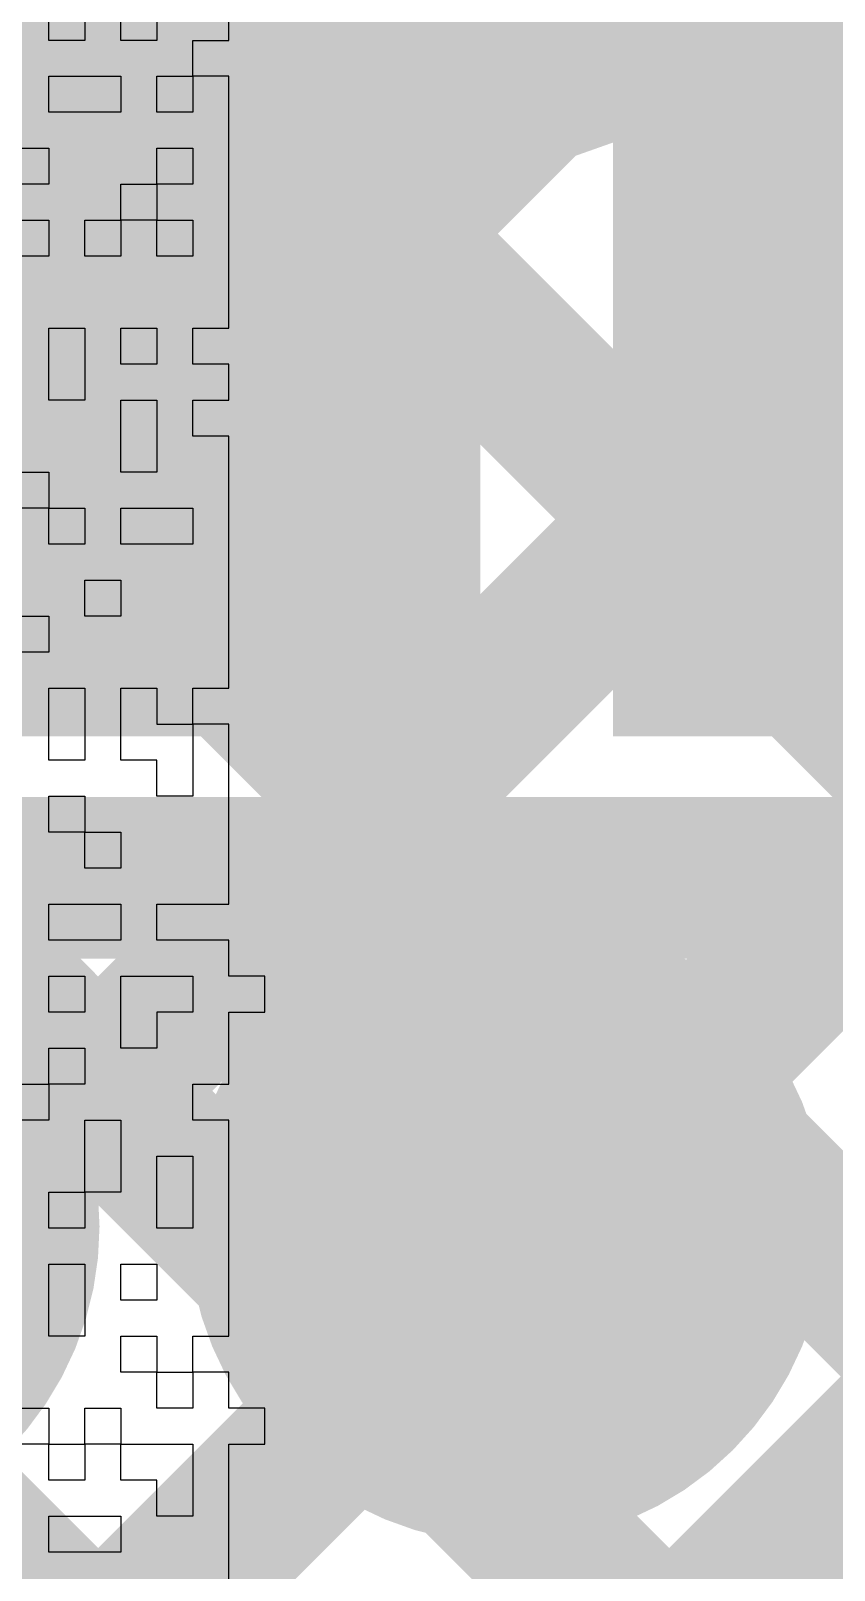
# Model space of a CAD drawing. Header units: millimetres. Extents: x 3.06 to 5.82, y 1.29 to 3.84.
# Drawn here: x 5.0454 to 5.0852, y 2.734 to 2.8102 of the extents above; entities that cross this region are included whole.
import ezdxf

# ---------------------------------------------------------------- set-up
doc = ezdxf.new("R2010")
doc.units = ezdxf.units.MM
doc.header["$MEASUREMENT"] = 0
for name, color, linetype in [('BottomLayer', 5, 'Continuous'), ('BottomOverlay', 54, 'Continuous'), ('BottomSolder', 6, 'Continuous'), ('MultiLayer', 9, 'Continuous'), ('TopLayer', 1, 'Continuous'), ('TopPaste', 8, 'Continuous'), ('TopSolder', 216, 'Continuous'), ('ViaHoleLayer', 16, 'Continuous')]:
    doc.layers.add(name, color=color, linetype=linetype)

# ---------------------------------------------------------------- blocks, each defined once
blk = doc.blocks.new('ESP32_WROOM_32__16MB__65')
at = {"layer": 'TopLayer'}
for points in [[(-0.151969, -0.384055), (-0.151969, -0.305315), (-0.187402, -0.384055), (-0.187402, -0.305315)], [(-0.101969, -0.384055), (-0.101969, -0.305315), (-0.137402, -0.384055), (-0.137402, -0.305315)]]:
    blk.add_solid(points, dxfattribs=at)
at = {"layer": 'TopPaste'}
for points in [[(-0.151969, -0.384055), (-0.151969, -0.305315), (-0.187402, -0.384055), (-0.187402, -0.305315)], [(-0.101969, -0.384055), (-0.101969, -0.305315), (-0.137402, -0.384055), (-0.137402, -0.305315)]]:
    blk.add_solid(points, dxfattribs=at)
at = {"layer": 'TopSolder'}
for points in [[(-0.147969, -0.388055), (-0.147969, -0.301315), (-0.191402, -0.388055), (-0.191402, -0.301315)], [(-0.097969, -0.388055), (-0.097969, -0.301315), (-0.141402, -0.388055), (-0.141402, -0.301315)]]:
    blk.add_solid(points, dxfattribs=at)

msp = doc.modelspace()

# ---------------------------------------------------------------- linework, layer by layer
at = {"layer": 'BottomLayer', "const_width": 0.008}
for points in [[(4.789, 2.441405), (5.212595, 2.865)], [(4.789, 2.497974), (5.156027, 2.865)], [(4.789, 2.469689), (5.184311, 2.865)], [(5.079723, 2.811589), (5.300491, 2.590821)], [(4.789, 2.526258), (5.070086, 2.807344)], [(5.05845, 2.804578), (5.299, 2.564028)], [(4.961028, 2.804), (5.05, 2.804)], [(4.974175, 2.804), (5.702, 2.076175)], [(5.002459, 2.804), (5.300932, 2.505527)], [(5.030744, 2.804), (5.299, 2.535744)]]:
    msp.add_lwpolyline(points, dxfattribs=at)
msp.add_lwpolyline([(5.111992, 2.865, -0.409497), (5.05, 2.804)], format="xyb", dxfattribs=at)
at = {"layer": 'BottomLayer'}
for points, const_width in [([(5.077723, 2.811589, 1), (5.081723, 2.811589, 1)], 0.004), ([(5.068086, 2.807344, 1), (5.072086, 2.807344, 1)], 0.004), ([(5.05645, 2.804578, 1), (5.06045, 2.804578, 1)], 0.004), ([(5.048, 2.804, 1), (5.052, 2.804, 1)], 0.004), ([(5.048, 2.804, 1), (5.052, 2.804, 1)], 0.004), ([(5.063095, 2.751111, 1), (5.074905, 2.751111, 1)], 0.011811)]:
    msp.add_lwpolyline(points, format="xyb", close=True, dxfattribs=dict(at, const_width=const_width))
at = {"layer": 'BottomOverlay'}
for p, q in [((5.046305, 2.80971), (5.046305, 2.811492)), ((5.048087, 2.811492), (5.048087, 2.80971)), ((5.049868, 2.80971), (5.049868, 2.811492)), ((5.05165, 2.811492), (5.05165, 2.80971)), ((5.055213, 2.80971), (5.055213, 2.811492)), ((5.048087, 2.80971), (5.046305, 2.80971)), ((5.05165, 2.80971), (5.049868, 2.80971)), ((5.053432, 2.807929), (5.053432, 2.80971)), ((5.053432, 2.80971), (5.055213, 2.80971)), ((5.046305, 2.806147), (5.046305, 2.807929)), ((5.046305, 2.807929), (5.049868, 2.807929)), ((5.049868, 2.807929), (5.049868, 2.806147)), ((5.05165, 2.806147), (5.05165, 2.807929)), ((5.05165, 2.807929), (5.053432, 2.807929)), ((5.055213, 2.807929), (5.053432, 2.807929)), ((5.053432, 2.807929), (5.053432, 2.806147)), ((5.055213, 2.806147), (5.055213, 2.807929)), ((5.049868, 2.806147), (5.046305, 2.806147)), ((5.053432, 2.806147), (5.05165, 2.806147)), ((5.055213, 2.804365), (5.055213, 2.806147)), ((5.044523, 2.804365), (5.046305, 2.804365)), ((5.046305, 2.804365), (5.046305, 2.802584)), ((5.05165, 2.802584), (5.05165, 2.804365)), ((5.05165, 2.804365), (5.053432, 2.804365)), ((5.053432, 2.804365), (5.053432, 2.802584)), ((5.055213, 2.802584), (5.055213, 2.804365)), ((5.046305, 2.802584), (5.044523, 2.802584)), ((5.049868, 2.800802), (5.049868, 2.802584)), ((5.049868, 2.802584), (5.05165, 2.802584)), ((5.053432, 2.802584), (5.05165, 2.802584)), ((5.05165, 2.802584), (5.05165, 2.800802)), ((5.055213, 2.800802), (5.055213, 2.802584)), ((5.044523, 2.800802), (5.046305, 2.800802)), ((5.046305, 2.800802), (5.046305, 2.79902)), ((5.048087, 2.79902), (5.048087, 2.800802)), ((5.048087, 2.800802), (5.049868, 2.800802)), ((5.05165, 2.800802), (5.049868, 2.800802)), ((5.049868, 2.800802), (5.049868, 2.79902)), ((5.05165, 2.79902), (5.05165, 2.800802)), ((5.05165, 2.800802), (5.053432, 2.800802)), ((5.053432, 2.800802), (5.053432, 2.79902)), ((5.055213, 2.79902), (5.055213, 2.800802)), ((5.046305, 2.79902), (5.044523, 2.79902)), ((5.049868, 2.79902), (5.048087, 2.79902)), ((5.053432, 2.79902), (5.05165, 2.79902)), ((5.055213, 2.797239), (5.055213, 2.79902)), ((5.055213, 2.795457), (5.055213, 2.797239)), ((5.046305, 2.793675), (5.046305, 2.795457)), ((5.046305, 2.795457), (5.048087, 2.795457)), ((5.048087, 2.795457), (5.048087, 2.793675)), ((5.049868, 2.793675), (5.049868, 2.795457)), ((5.049868, 2.795457), (5.05165, 2.795457)), ((5.05165, 2.795457), (5.05165, 2.793675)), ((5.053432, 2.793675), (5.053432, 2.795457)), ((5.053432, 2.795457), (5.055213, 2.795457)), ((5.046305, 2.791893), (5.046305, 2.793675)), ((5.048087, 2.793675), (5.048087, 2.791893)), ((5.05165, 2.793675), (5.049868, 2.793675)), ((5.055213, 2.793675), (5.053432, 2.793675)), ((5.055213, 2.791893), (5.055213, 2.793675)), ((5.048087, 2.791893), (5.046305, 2.791893)), ((5.049868, 2.790112), (5.049868, 2.791893)), ((5.049868, 2.791893), (5.05165, 2.791893)), ((5.05165, 2.791893), (5.05165, 2.790112)), ((5.053432, 2.790112), (5.053432, 2.791893)), ((5.053432, 2.791893), (5.055213, 2.791893)), ((5.049868, 2.78833), (5.049868, 2.790112)), ((5.05165, 2.790112), (5.05165, 2.78833)), ((5.055213, 2.790112), (5.053432, 2.790112)), ((5.055213, 2.78833), (5.055213, 2.790112)), ((5.042741, 2.78833), (5.046305, 2.78833)), ((5.046305, 2.78833), (5.046305, 2.786548)), ((5.05165, 2.78833), (5.049868, 2.78833)), ((5.055213, 2.786548), (5.055213, 2.78833)), ((5.046305, 2.786548), (5.042741, 2.786548)), ((5.046305, 2.784766), (5.046305, 2.786548)), ((5.046305, 2.786548), (5.048087, 2.786548)), ((5.048087, 2.786548), (5.048087, 2.784766)), ((5.049868, 2.784766), (5.049868, 2.786548)), ((5.049868, 2.786548), (5.053432, 2.786548)), ((5.053432, 2.786548), (5.053432, 2.784766)), ((5.055213, 2.784766), (5.055213, 2.786548)), ((5.048087, 2.784766), (5.046305, 2.784766)), ((5.053432, 2.784766), (5.049868, 2.784766)), ((5.055213, 2.782985), (5.055213, 2.784766)), ((5.048087, 2.781203), (5.048087, 2.782985)), ((5.048087, 2.782985), (5.049868, 2.782985)), ((5.049868, 2.782985), (5.049868, 2.781203)), ((5.055213, 2.781203), (5.055213, 2.782985)), ((5.044523, 2.781203), (5.046305, 2.781203)), ((5.046305, 2.781203), (5.046305, 2.779421)), ((5.049868, 2.781203), (5.048087, 2.781203)), ((5.055213, 2.779421), (5.055213, 2.781203)), ((5.046305, 2.779421), (5.044523, 2.779421)), ((5.055213, 2.777639), (5.055213, 2.779421)), ((5.046305, 2.775858), (5.046305, 2.777639)), ((5.046305, 2.777639), (5.048087, 2.777639)), ((5.048087, 2.777639), (5.048087, 2.775858)), ((5.049868, 2.775858), (5.049868, 2.777639)), ((5.049868, 2.777639), (5.05165, 2.777639)), ((5.05165, 2.777639), (5.05165, 2.775858)), ((5.053432, 2.775858), (5.053432, 2.777639)), ((5.053432, 2.777639), (5.055213, 2.777639)), ((5.046305, 2.774076), (5.046305, 2.775858)), ((5.048087, 2.775858), (5.048087, 2.774076)), ((5.049868, 2.774076), (5.049868, 2.775858)), ((5.05165, 2.775858), (5.053432, 2.775858)), ((5.055213, 2.775858), (5.053432, 2.775858)), ((5.053432, 2.775858), (5.053432, 2.774076)), ((5.055213, 2.774076), (5.055213, 2.775858)), ((5.048087, 2.774076), (5.046305, 2.774076)), ((5.05165, 2.774076), (5.049868, 2.774076)), ((5.05165, 2.772294), (5.05165, 2.774076)), ((5.053432, 2.774076), (5.053432, 2.772294)), ((5.055213, 2.772294), (5.055213, 2.774076)), ((5.046305, 2.770513), (5.046305, 2.772294)), ((5.046305, 2.772294), (5.048087, 2.772294)), ((5.048087, 2.772294), (5.048087, 2.770513)), ((5.053432, 2.772294), (5.05165, 2.772294)), ((5.055213, 2.770513), (5.055213, 2.772294)), ((5.048087, 2.770513), (5.046305, 2.770513)), ((5.048087, 2.768731), (5.048087, 2.770513)), ((5.048087, 2.770513), (5.049868, 2.770513)), ((5.049868, 2.770513), (5.049868, 2.768731)), ((5.055213, 2.768731), (5.055213, 2.770513)), ((5.049868, 2.768731), (5.048087, 2.768731)), ((5.055213, 2.766949), (5.055213, 2.768731)), ((5.046305, 2.765167), (5.046305, 2.766949)), ((5.046305, 2.766949), (5.049868, 2.766949)), ((5.049868, 2.766949), (5.049868, 2.765167)), ((5.05165, 2.765167), (5.05165, 2.766949)), ((5.05165, 2.766949), (5.055213, 2.766949)), ((5.049868, 2.765167), (5.046305, 2.765167)), ((5.055213, 2.765167), (5.05165, 2.765167)), ((5.055213, 2.763386), (5.055213, 2.765167)), ((5.046305, 2.761604), (5.046305, 2.763386)), ((5.046305, 2.763386), (5.048087, 2.763386)), ((5.048087, 2.763386), (5.048087, 2.761604)), ((5.049868, 2.761604), (5.049868, 2.763386)), ((5.049868, 2.763386), (5.053432, 2.763386)), ((5.053432, 2.763386), (5.053432, 2.761604)), ((5.056995, 2.763386), (5.055213, 2.763386)), ((5.056995, 2.761604), (5.056995, 2.763386)), ((5.048087, 2.761604), (5.046305, 2.761604)), ((5.049868, 2.759822), (5.049868, 2.761604)), ((5.053432, 2.761604), (5.05165, 2.761604)), ((5.05165, 2.761604), (5.05165, 2.759822)), ((5.055213, 2.759822), (5.055213, 2.761604)), ((5.055213, 2.761604), (5.056995, 2.761604)), ((5.046305, 2.75804), (5.046305, 2.759822)), ((5.046305, 2.759822), (5.048087, 2.759822)), ((5.048087, 2.759822), (5.048087, 2.75804)), ((5.05165, 2.759822), (5.049868, 2.759822)), ((5.055213, 2.75804), (5.055213, 2.759822)), ((5.044523, 2.75804), (5.046305, 2.75804)), ((5.048087, 2.75804), (5.046305, 2.75804)), ((5.046305, 2.75804), (5.046305, 2.756259)), ((5.053432, 2.756259), (5.053432, 2.75804)), ((5.053432, 2.75804), (5.055213, 2.75804)), ((5.046305, 2.756259), (5.044523, 2.756259)), ((5.048087, 2.754477), (5.048087, 2.756259)), ((5.048087, 2.756259), (5.049868, 2.756259)), ((5.049868, 2.756259), (5.049868, 2.754477)), ((5.055213, 2.756259), (5.053432, 2.756259)), ((5.055213, 2.754477), (5.055213, 2.756259)), ((5.048087, 2.752695), (5.048087, 2.754477)), ((5.049868, 2.754477), (5.049868, 2.752695)), ((5.05165, 2.752695), (5.05165, 2.754477)), ((5.05165, 2.754477), (5.053432, 2.754477)), ((5.053432, 2.754477), (5.053432, 2.752695)), ((5.055213, 2.752695), (5.055213, 2.754477)), ((5.046305, 2.750913), (5.046305, 2.752695)), ((5.046305, 2.752695), (5.048087, 2.752695)), ((5.049868, 2.752695), (5.048087, 2.752695)), ((5.048087, 2.752695), (5.048087, 2.750913)), ((5.05165, 2.750913), (5.05165, 2.752695)), ((5.053432, 2.752695), (5.053432, 2.750913)), ((5.055213, 2.750913), (5.055213, 2.752695)), ((5.048087, 2.750913), (5.046305, 2.750913)), ((5.053432, 2.750913), (5.05165, 2.750913)), ((5.055213, 2.749132), (5.055213, 2.750913)), ((5.046305, 2.74735), (5.046305, 2.749132)), ((5.046305, 2.749132), (5.048087, 2.749132)), ((5.048087, 2.749132), (5.048087, 2.74735)), ((5.049868, 2.74735), (5.049868, 2.749132)), ((5.049868, 2.749132), (5.05165, 2.749132)), ((5.05165, 2.749132), (5.05165, 2.74735)), ((5.055213, 2.74735), (5.055213, 2.749132)), ((5.046305, 2.745568), (5.046305, 2.74735)), ((5.048087, 2.74735), (5.048087, 2.745568)), ((5.05165, 2.74735), (5.049868, 2.74735)), ((5.055213, 2.745568), (5.055213, 2.74735)), ((5.048087, 2.745568), (5.046305, 2.745568)), ((5.049868, 2.743787), (5.049868, 2.745568)), ((5.049868, 2.745568), (5.05165, 2.745568)), ((5.05165, 2.745568), (5.05165, 2.743787)), ((5.053432, 2.743787), (5.053432, 2.745568)), ((5.053432, 2.745568), (5.055213, 2.745568)), ((5.05165, 2.743787), (5.049868, 2.743787)), ((5.05165, 2.742005), (5.05165, 2.743787)), ((5.05165, 2.743787), (5.053432, 2.743787)), ((5.055213, 2.743787), (5.053432, 2.743787)), ((5.053432, 2.743787), (5.053432, 2.742005)), ((5.055213, 2.742005), (5.055213, 2.743787)), ((5.042741, 2.742005), (5.046305, 2.742005)), ((5.046305, 2.742005), (5.046305, 2.740223)), ((5.048087, 2.740223), (5.048087, 2.742005)), ((5.048087, 2.742005), (5.049868, 2.742005)), ((5.049868, 2.742005), (5.049868, 2.740223)), ((5.053432, 2.742005), (5.05165, 2.742005)), ((5.056995, 2.742005), (5.055213, 2.742005)), ((5.056995, 2.740223), (5.056995, 2.742005)), ((5.046305, 2.740223), (5.044523, 2.740223)), ((5.046305, 2.738441), (5.046305, 2.740223)), ((5.046305, 2.740223), (5.048087, 2.740223)), ((5.049868, 2.740223), (5.048087, 2.740223)), ((5.048087, 2.740223), (5.048087, 2.738441)), ((5.049868, 2.738441), (5.049868, 2.740223)), ((5.049868, 2.740223), (5.053432, 2.740223)), ((5.053432, 2.740223), (5.053432, 2.738441)), ((5.055213, 2.738441), (5.055213, 2.740223)), ((5.055213, 2.740223), (5.056995, 2.740223)), ((5.048087, 2.738441), (5.046305, 2.738441)), ((5.05165, 2.738441), (5.049868, 2.738441)), ((5.05165, 2.73666), (5.05165, 2.738441)), ((5.053432, 2.738441), (5.053432, 2.73666)), ((5.055213, 2.73666), (5.055213, 2.738441)), ((5.046305, 2.734878), (5.046305, 2.73666)), ((5.046305, 2.73666), (5.049868, 2.73666)), ((5.049868, 2.73666), (5.049868, 2.734878)), ((5.053432, 2.73666), (5.05165, 2.73666)), ((5.055213, 2.734878), (5.055213, 2.73666)), ((5.049868, 2.734878), (5.046305, 2.734878)), ((5.055213, 2.733096), (5.055213, 2.734878))]:
    msp.add_line(p, q, dxfattribs=at)
at = {"layer": 'BottomSolder', "const_width": 0.015811}
for points in [[(5.025094, 2.751, 1), (5.040906, 2.751, 1)], [(5.061095, 2.751111, 1), (5.076905, 2.751111, 1)]]:
    msp.add_lwpolyline(points, format="xyb", close=True, dxfattribs=at)
at = {"layer": 'MultiLayer', "const_width": 0.011811}
msp.add_lwpolyline([(5.063095, 2.751111, 1), (5.074905, 2.751111, 1)], format="xyb", close=True, dxfattribs=at)
at = {"layer": 'TopLayer', "const_width": 0.008}
for points in [[(4.969656, 2.80852), (5.259175, 2.519)], [(4.810027, 2.519), (5.059286, 2.76826)], [(4.838311, 2.519), (5.087571, 2.76826)], [(4.866595, 2.519), (5.115855, 2.76826)], [(5.017244, 2.76826), (5.067244, 2.76826)], [(5.0382, 2.76826), (5.287459, 2.519)], [(5.066484, 2.76826), (5.298, 2.536744)], [(5.067244, 2.76826), (5.074677, 2.76826)], [(5.067244, 2.76826), (5.074677, 2.76826)], [(5.074677, 2.76826), (5.117244, 2.76826)]]:
    msp.add_lwpolyline(points, dxfattribs=at)
at = {"layer": 'TopLayer'}
for points, const_width in [([(5.057286, 2.76826, 1), (5.061286, 2.76826, 1)], 0.004), ([(5.064484, 2.76826, 1), (5.068484, 2.76826, 1)], 0.004), ([(5.065244, 2.76826, 1), (5.069244, 2.76826, 1)], 0.004), ([(5.065244, 2.76826, 1), (5.069244, 2.76826, 1)], 0.004), ([(5.065244, 2.76826, 1), (5.069244, 2.76826, 1)], 0.004), ([(5.072677, 2.76826, 1), (5.076677, 2.76826, 1)], 0.004), ([(5.072677, 2.76826, 1), (5.076677, 2.76826, 1)], 0.004), ([(5.072677, 2.76826, 1), (5.076677, 2.76826, 1)], 0.004), ([(5.085571, 2.76826, 1), (5.089571, 2.76826, 1)], 0.004), ([(5.063095, 2.751111, 1), (5.074905, 2.751111, 1)], 0.011811)]:
    msp.add_lwpolyline(points, format="xyb", close=True, dxfattribs=dict(at, const_width=const_width))
at = {"layer": 'TopSolder', "const_width": 0.015811}
for points in [[(5.025094, 2.751, 1), (5.040906, 2.751, 1)], [(5.061095, 2.751111, 1), (5.076905, 2.751111, 1)]]:
    msp.add_lwpolyline(points, format="xyb", close=True, dxfattribs=at)
at = {"layer": 'ViaHoleLayer', "const_width": 0.007874}
msp.add_lwpolyline([(5.065063, 2.751111, 1), (5.072937, 2.751111, 1)], format="xyb", close=True, dxfattribs=at)

# ---------------------------------------------------------------- block references
at = {"rotation": 360}
msp.add_blockref('ESP32_WROOM_32__16MB__65', (5.215646, 3.163315), dxfattribs=at)

doc.saveas('drawing.dxf')
